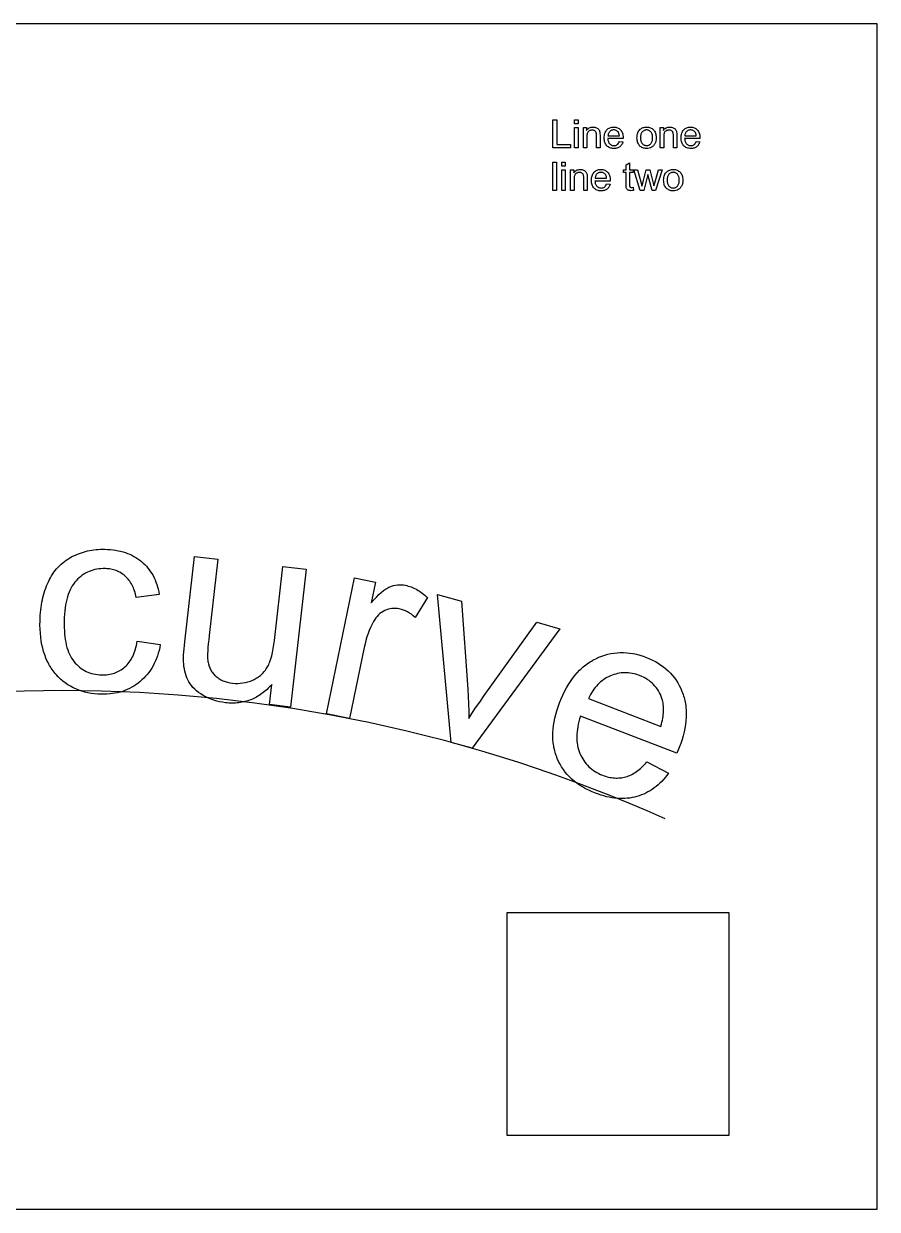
# Model space of a CAD drawing. Extents: x -5.5 to 5.5, y -4 to 4.
# Drawn here: x -0.26 to 5.5, y -4 to 4 of the extents above; entities that cross this region are included whole.
import ezdxf

# ---------------------------------------------------------------- set-up
doc = ezdxf.new("R2010")
doc.units = 0
for name, color, linetype in [('FRAME', 7, 'CONTINUOUS'), ('SHAPES', 7, 'CONTINUOUS'), ('TEXT_CURVE', 7, 'CONTINUOUS')]:
    doc.layers.add(name, color=color, linetype=linetype)

msp = doc.modelspace()

# ---------------------------------------------------------------- linework, layer by layer
at = {"layer": 'FRAME'}
for points in [[(-5.5, -4), (5.5, -4), (5.5, 4), (-5.5, 4)], [(3.3104, 3.1614), (3.3104, 3.3521), (3.3357, 3.3521), (3.3357, 3.1839), (3.4296, 3.1839), (3.4296, 3.1614)], [(3.4568, 3.3252), (3.4568, 3.3521), (3.4802, 3.3521), (3.4802, 3.3252)], [(3.4568, 3.1614), (3.4568, 3.2995), (3.4802, 3.2995), (3.4802, 3.1614)], [(3.5159, 3.1614), (3.5159, 3.2995), (3.537, 3.2995), (3.537, 3.2799), (3.541, 3.2852), (3.5454, 3.2899), (3.5503, 3.2938), (3.5556, 3.297), (3.5613, 3.2995), (3.5674, 3.3012), (3.574, 3.3023), (3.5809, 3.3027), (3.5871, 3.3024), (3.5929, 3.3015), (3.5985, 3.3001), (3.6039, 3.2982), (3.6088, 3.2958), (3.6131, 3.293), (3.6167, 3.2899), (3.6196, 3.2864), (3.622, 3.2826), (3.624, 3.2784), (3.6256, 3.2739), (3.6269, 3.2691), (3.6278, 3.2602), (3.6282, 3.2463), (3.6282, 3.1614), (3.6048, 3.1614), (3.6048, 3.2454), (3.6046, 3.2521), (3.6041, 3.2579), (3.6032, 3.2628), (3.602, 3.2668), (3.6004, 3.2702), (3.5982, 3.2732), (3.5955, 3.2758), (3.5923, 3.2781), (3.5887, 3.28), (3.5848, 3.2813), (3.5805, 3.2821), (3.576, 3.2824), (3.5723, 3.2822), (3.5688, 3.2818), (3.5654, 3.281), (3.5621, 3.28), (3.5589, 3.2787), (3.5559, 3.277), (3.5529, 3.2751), (3.5502, 3.2729), (3.5476, 3.2702), (3.5454, 3.2671), (3.5435, 3.2634), (3.542, 3.2591), (3.5408, 3.2543), (3.54, 3.249), (3.5395, 3.2432), (3.5393, 3.2368), (3.5393, 3.1614)], [(3.7587, 3.2059), (3.7829, 3.2029), (3.7813, 3.1977), (3.7794, 3.1929), (3.7772, 3.1883), (3.7747, 3.184), (3.7719, 3.1801), (3.7688, 3.1764), (3.7654, 3.173), (3.7617, 3.1699), (3.7577, 3.1672), (3.7534, 3.1648), (3.7489, 3.1628), (3.744, 3.1612), (3.739, 3.1599), (3.7336, 3.159), (3.728, 3.1584), (3.7221, 3.1582), (3.7147, 3.1585), (3.7077, 3.1594), (3.7011, 3.1609), (3.6949, 3.1629), (3.6891, 3.1655), (3.6837, 3.1687), (3.6787, 3.1725), (3.674, 3.1769), (3.6699, 3.1818), (3.6663, 3.1872), (3.6632, 3.193), (3.6607, 3.1993), (3.6588, 3.2061), (3.6574, 3.2134), (3.6566, 3.2211), (3.6563, 3.2293), (3.6566, 3.2378), (3.6574, 3.2457), (3.6588, 3.2532), (3.6608, 3.2603), (3.6633, 3.2668), (3.6664, 3.2728), (3.67, 3.2784), (3.6742, 3.2834), (3.6789, 3.2879), (3.6839, 3.2918), (3.6892, 3.2951), (3.6949, 3.2979), (3.7008, 3.3), (3.7072, 3.3015), (3.7138, 3.3024), (3.7208, 3.3027), (3.7276, 3.3024), (3.734, 3.3015), (3.7402, 3.3), (3.746, 3.298), (3.7515, 3.2953), (3.7567, 3.2921), (3.7615, 3.2882), (3.7661, 3.2838), (3.7702, 3.2788), (3.7738, 3.2734), (3.7768, 3.2675), (3.7793, 3.2611), (3.7812, 3.2542), (3.7826, 3.2469), (3.7834, 3.239), (3.7837, 3.2307), (3.7835, 3.2245), (3.6805, 3.2245), (3.681, 3.2189), (3.6818, 3.2138), (3.6829, 3.2089), (3.6844, 3.2044), (3.6861, 3.2002), (3.6882, 3.1963), (3.6906, 3.1928), (3.6934, 3.1896), (3.6963, 3.1868), (3.6995, 3.1843), (3.7029, 3.1822), (3.7064, 3.1805), (3.7101, 3.1792), (3.714, 3.1783), (3.718, 3.1777), (3.7222, 3.1775), (3.7285, 3.1779), (3.7342, 3.1792), (3.7394, 3.1813), (3.7442, 3.1843), (3.7486, 3.1881), (3.7524, 3.193), (3.7558, 3.1989)], [(3.6818, 3.2437), (3.7589, 3.2437), (3.7578, 3.2519), (3.7559, 3.259), (3.7534, 3.265), (3.7518, 3.2676), (3.7501, 3.2699), (3.7472, 3.2731), (3.7441, 3.2758), (3.7408, 3.2781), (3.7372, 3.28), (3.7335, 3.2815), (3.7296, 3.2826), (3.7254, 3.2832), (3.7211, 3.2834), (3.7171, 3.2832), (3.7133, 3.2827), (3.7097, 3.2819), (3.7062, 3.2807), (3.7029, 3.2792), (3.6998, 3.2773), (3.6968, 3.2751), (3.6939, 3.2726), (3.6914, 3.2698), (3.6891, 3.2668), (3.6871, 3.2635), (3.6854, 3.26), (3.684, 3.2563), (3.683, 3.2523), (3.6822, 3.2481)], [(3.8776, 3.2305), (3.8779, 3.2397), (3.8789, 3.2484), (3.8806, 3.2564), (3.8829, 3.2639), (3.8859, 3.2707), (3.8896, 3.2768), (3.8939, 3.2824), (3.8989, 3.2873), (3.9035, 3.2909), (3.9083, 3.294), (3.9134, 3.2967), (3.9187, 3.2988), (3.9243, 3.3005), (3.9301, 3.3017), (3.9361, 3.3024), (3.9424, 3.3027), (3.9494, 3.3024), (3.956, 3.3015), (3.9623, 3.3), (3.9683, 3.298), (3.974, 3.2954), (3.9793, 3.2922), (3.9843, 3.2884), (3.989, 3.284), (3.9932, 3.2791), (3.9969, 3.2738), (4, 3.268), (4.0026, 3.2618), (4.0045, 3.2551), (4.0059, 3.248), (4.0068, 3.2404), (4.0071, 3.2324), (4.0066, 3.2198), (4.0051, 3.2086), (4.0039, 3.2035), (4.0026, 3.1988), (4.0009, 3.1944), (3.9991, 3.1904), (3.997, 3.1867), (3.9946, 3.1832), (3.992, 3.1799), (3.9892, 3.1769), (3.9862, 3.174), (3.983, 3.1714), (3.9795, 3.1689), (3.9758, 3.1667), (3.968, 3.163), (3.9598, 3.1604), (3.9513, 3.1588), (3.9424, 3.1582), (3.9353, 3.1585), (3.9286, 3.1594), (3.9222, 3.1609), (3.9162, 3.1629), (3.9105, 3.1655), (3.9051, 3.1687), (3.9001, 3.1725), (3.8955, 3.1768), (3.8913, 3.1818), (3.8877, 3.1872), (3.8846, 3.1931), (3.8821, 3.1996), (3.8801, 3.2065), (3.8787, 3.214), (3.8779, 3.222)], [(3.9017, 3.2305), (3.9019, 3.224), (3.9024, 3.218), (3.9033, 3.2124), (3.9046, 3.2072), (3.9062, 3.2025), (3.9082, 3.1981), (3.9105, 3.1942), (3.9133, 3.1907), (3.9162, 3.1876), (3.9194, 3.1849), (3.9228, 3.1827), (3.9263, 3.1808), (3.9301, 3.1794), (3.934, 3.1783), (3.9381, 3.1777), (3.9424, 3.1775), (3.9467, 3.1777), (3.9508, 3.1783), (3.9547, 3.1794), (3.9584, 3.1808), (3.9619, 3.1827), (3.9653, 3.185), (3.9684, 3.1877), (3.9714, 3.1908), (3.9741, 3.1943), (3.9765, 3.1983), (3.9785, 3.2027), (3.9801, 3.2075), (3.9814, 3.2128), (3.9823, 3.2185), (3.9828, 3.2247), (3.983, 3.2312), (3.9828, 3.2374), (3.9823, 3.2433), (3.9814, 3.2487), (3.9801, 3.2538), (3.9785, 3.2584), (3.9765, 3.2627), (3.9741, 3.2666), (3.9714, 3.2701), (3.9684, 3.2732), (3.9652, 3.2759), (3.9618, 3.2781), (3.9583, 3.28), (3.9546, 3.2814), (3.9507, 3.2825), (3.9466, 3.2831), (3.9424, 3.2833), (3.9381, 3.2831), (3.934, 3.2825), (3.9301, 3.2814), (3.9263, 3.28), (3.9228, 3.2781), (3.9194, 3.2759), (3.9162, 3.2732), (3.9133, 3.2701), (3.9105, 3.2666), (3.9082, 3.2627), (3.9062, 3.2584), (3.9046, 3.2536), (3.9033, 3.2485), (3.9024, 3.2429), (3.9019, 3.2369)], [(4.0345, 3.1614), (4.0345, 3.2995), (4.0556, 3.2995), (4.0556, 3.2799), (4.0596, 3.2852), (4.0641, 3.2899), (4.0689, 3.2938), (4.0742, 3.297), (4.0799, 3.2995), (4.0861, 3.3012), (4.0926, 3.3023), (4.0996, 3.3027), (4.1057, 3.3024), (4.1116, 3.3015), (4.1172, 3.3001), (4.1226, 3.2982), (4.1275, 3.2958), (4.1317, 3.293), (4.1353, 3.2899), (4.1382, 3.2864), (4.1406, 3.2826), (4.1427, 3.2784), (4.1443, 3.2739), (4.1455, 3.2691), (4.1465, 3.2602), (4.1468, 3.2463), (4.1468, 3.1614), (4.1234, 3.1614), (4.1234, 3.2454), (4.1232, 3.2521), (4.1227, 3.2579), (4.1219, 3.2628), (4.1207, 3.2668), (4.119, 3.2702), (4.1169, 3.2732), (4.1142, 3.2758), (4.111, 3.2781), (4.1073, 3.28), (4.1034, 3.2813), (4.0992, 3.2821), (4.0946, 3.2824), (4.091, 3.2822), (4.0874, 3.2818), (4.084, 3.281), (4.0807, 3.28), (4.0775, 3.2787), (4.0745, 3.277), (4.0716, 3.2751), (4.0688, 3.2729), (4.0663, 3.2702), (4.0641, 3.2671), (4.0622, 3.2634), (4.0607, 3.2591), (4.0595, 3.2543), (4.0586, 3.249), (4.0581, 3.2432), (4.0579, 3.2368), (4.0579, 3.1614)], [(4.2773, 3.2059), (4.3015, 3.2029), (4.2999, 3.1977), (4.2981, 3.1929), (4.2959, 3.1883), (4.2934, 3.184), (4.2906, 3.1801), (4.2874, 3.1764), (4.284, 3.173), (4.2803, 3.1699), (4.2763, 3.1672), (4.272, 3.1648), (4.2675, 3.1628), (4.2627, 3.1612), (4.2576, 3.1599), (4.2523, 3.159), (4.2466, 3.1584), (4.2408, 3.1582), (4.2334, 3.1585), (4.2264, 3.1594), (4.2198, 3.1609), (4.2136, 3.1629), (4.2078, 3.1655), (4.2023, 3.1687), (4.1973, 3.1725), (4.1927, 3.1769), (4.1885, 3.1818), (4.1849, 3.1872), (4.1819, 3.193), (4.1794, 3.1993), (4.1774, 3.2061), (4.176, 3.2134), (4.1752, 3.2211), (4.1749, 3.2293), (4.1752, 3.2378), (4.176, 3.2457), (4.1774, 3.2532), (4.1794, 3.2603), (4.1819, 3.2668), (4.185, 3.2728), (4.1887, 3.2784), (4.1929, 3.2834), (4.1975, 3.2879), (4.2025, 3.2918), (4.2078, 3.2951), (4.2135, 3.2979), (4.2195, 3.3), (4.2258, 3.3015), (4.2325, 3.3024), (4.2395, 3.3027), (4.2462, 3.3024), (4.2527, 3.3015), (4.2588, 3.3), (4.2646, 3.298), (4.2701, 3.2953), (4.2753, 3.2921), (4.2802, 3.2882), (4.2847, 3.2838), (4.2889, 3.2788), (4.2924, 3.2734), (4.2954, 3.2675), (4.2979, 3.2611), (4.2998, 3.2542), (4.3012, 3.2469), (4.302, 3.239), (4.3023, 3.2307), (4.3022, 3.2245), (4.1991, 3.2245), (4.1996, 3.2189), (4.2004, 3.2138), (4.2015, 3.2089), (4.203, 3.2044), (4.2048, 3.2002), (4.2069, 3.1963), (4.2093, 3.1928), (4.212, 3.1896), (4.215, 3.1868), (4.2182, 3.1843), (4.2215, 3.1822), (4.225, 3.1805), (4.2287, 3.1792), (4.2326, 3.1783), (4.2367, 3.1777), (4.2409, 3.1775), (4.2471, 3.1779), (4.2528, 3.1792), (4.2581, 3.1813), (4.2629, 3.1843), (4.2672, 3.1881), (4.271, 3.193), (4.2744, 3.1989)], [(4.2004, 3.2437), (4.2776, 3.2437), (4.2764, 3.2519), (4.2746, 3.259), (4.272, 3.265), (4.2705, 3.2676), (4.2687, 3.2699), (4.2658, 3.2731), (4.2627, 3.2758), (4.2594, 3.2781), (4.2559, 3.28), (4.2522, 3.2815), (4.2482, 3.2826), (4.2441, 3.2832), (4.2397, 3.2834), (4.2358, 3.2832), (4.232, 3.2827), (4.2283, 3.2819), (4.2249, 3.2807), (4.2216, 3.2792), (4.2184, 3.2773), (4.2154, 3.2751), (4.2126, 3.2726), (4.21, 3.2698), (4.2077, 3.2668), (4.2057, 3.2635), (4.2041, 3.26), (4.2027, 3.2563), (4.2016, 3.2523), (4.2009, 3.2481)], [(3.3104, 2.8752), (3.3104, 3.066), (3.3338, 3.066), (3.3338, 2.8752)], [(3.3703, 3.0391), (3.3703, 3.066), (3.3937, 3.066), (3.3937, 3.0391)], [(3.8509, 2.8962), (3.8543, 2.8755), (3.8449, 2.8739), (3.8366, 2.8734), (3.8306, 2.8737), (3.8253, 2.8744), (3.8207, 2.8757), (3.8168, 2.8774), (3.8136, 2.8796), (3.8109, 2.8821), (3.8086, 2.8849), (3.807, 2.8881), (3.8057, 2.8922), (3.8048, 2.8983), (3.8043, 2.9061), (3.8041, 2.9157), (3.8041, 2.9952), (3.7869, 2.9952), (3.7869, 3.0134), (3.8041, 3.0134), (3.8041, 3.0476), (3.8274, 3.0617), (3.8274, 3.0134), (3.8509, 3.0134), (3.8509, 2.9952), (3.8274, 2.9952), (3.8274, 2.9144), (3.8277, 2.9062), (3.8281, 2.9034), (3.8286, 2.9015), (3.8302, 2.8989), (3.8327, 2.897), (3.8342, 2.8962), (3.8361, 2.8957), (3.8407, 2.8953), (3.8452, 2.8955)], [(3.3703, 2.8752), (3.3703, 3.0134), (3.3937, 3.0134), (3.3937, 2.8752)], [(3.4294, 2.8752), (3.4294, 3.0134), (3.4504, 3.0134), (3.4504, 2.9938), (3.4545, 2.9991), (3.4589, 3.0037), (3.4638, 3.0076), (3.469, 3.0108), (3.4747, 3.0133), (3.4809, 3.0151), (3.4874, 3.0162), (3.4944, 3.0165), (3.5005, 3.0163), (3.5064, 3.0154), (3.512, 3.014), (3.5174, 3.0121), (3.5223, 3.0096), (3.5265, 3.0069), (3.5301, 3.0037), (3.5331, 3.0003), (3.5355, 2.9965), (3.5375, 2.9923), (3.5391, 2.9878), (3.5403, 2.983), (3.5413, 2.974), (3.5416, 2.9602), (3.5416, 2.8752), (3.5182, 2.8752), (3.5182, 2.9593), (3.5181, 2.966), (3.5175, 2.9718), (3.5167, 2.9767), (3.5155, 2.9807), (3.5139, 2.9841), (3.5117, 2.9871), (3.509, 2.9897), (3.5058, 2.992), (3.5022, 2.9939), (3.4982, 2.9952), (3.494, 2.996), (3.4895, 2.9962), (3.4858, 2.9961), (3.4822, 2.9957), (3.4788, 2.9949), (3.4755, 2.9939), (3.4724, 2.9925), (3.4693, 2.9909), (3.4664, 2.989), (3.4636, 2.9867), (3.4611, 2.9841), (3.4589, 2.9809), (3.457, 2.9772), (3.4555, 2.973), (3.4543, 2.9682), (3.4535, 2.9629), (3.4529, 2.9571), (3.4528, 2.9507), (3.4528, 2.8752)], [(3.6722, 2.9197), (3.6964, 2.9167), (3.6948, 2.9116), (3.6929, 2.9067), (3.6907, 2.9022), (3.6882, 2.8979), (3.6854, 2.8939), (3.6823, 2.8903), (3.6789, 2.8869), (3.6751, 2.8838), (3.6711, 2.8811), (3.6669, 2.8787), (3.6623, 2.8767), (3.6575, 2.875), (3.6524, 2.8738), (3.6471, 2.8728), (3.6415, 2.8723), (3.6356, 2.8721), (3.6282, 2.8724), (3.6212, 2.8733), (3.6146, 2.8747), (3.6084, 2.8768), (3.6026, 2.8794), (3.5972, 2.8826), (3.5921, 2.8864), (3.5875, 2.8908), (3.5833, 2.8957), (3.5797, 2.9011), (3.5767, 2.9069), (3.5742, 2.9132), (3.5722, 2.92), (3.5709, 2.9272), (3.57, 2.935), (3.5698, 2.9432), (3.57, 2.9516), (3.5709, 2.9596), (3.5723, 2.9671), (3.5742, 2.9741), (3.5768, 2.9806), (3.5799, 2.9867), (3.5835, 2.9922), (3.5877, 2.9973), (3.5924, 3.0018), (3.5974, 3.0057), (3.6027, 3.009), (3.6083, 3.0117), (3.6143, 3.0138), (3.6206, 3.0153), (3.6273, 3.0162), (3.6343, 3.0165), (3.6411, 3.0162), (3.6475, 3.0154), (3.6536, 3.0139), (3.6595, 3.0118), (3.665, 3.0092), (3.6702, 3.0059), (3.675, 3.0021), (3.6796, 2.9977), (3.6837, 2.9927), (3.6873, 2.9873), (3.6903, 2.9814), (3.6927, 2.975), (3.6947, 2.9681), (3.696, 2.9607), (3.6969, 2.9529), (3.6971, 2.9446), (3.697, 2.9383), (3.594, 2.9383), (3.5944, 2.9328), (3.5952, 2.9276), (3.5964, 2.9228), (3.5978, 2.9182), (3.5996, 2.914), (3.6017, 2.9102), (3.6041, 2.9067), (3.6068, 2.9035), (3.6098, 2.9006), (3.613, 2.8982), (3.6163, 2.8961), (3.6198, 2.8944), (3.6235, 2.8931), (3.6274, 2.8921), (3.6315, 2.8916), (3.6357, 2.8914), (3.6419, 2.8918), (3.6477, 2.8931), (3.6529, 2.8952), (3.6577, 2.8981), (3.662, 2.902), (3.6659, 2.9069), (3.6692, 2.9128)], [(3.5953, 2.9576), (3.6724, 2.9576), (3.6713, 2.9658), (3.6694, 2.9729), (3.6669, 2.9788), (3.6653, 2.9814), (3.6636, 2.9838), (3.6607, 2.9869), (3.6576, 2.9897), (3.6542, 2.992), (3.6507, 2.9939), (3.647, 2.9954), (3.643, 2.9964), (3.6389, 2.9971), (3.6345, 2.9973), (3.6306, 2.9971), (3.6268, 2.9966), (3.6232, 2.9958), (3.6197, 2.9946), (3.6164, 2.9931), (3.6132, 2.9912), (3.6102, 2.989), (3.6074, 2.9865), (3.6048, 2.9837), (3.6025, 2.9806), (3.6006, 2.9774), (3.5989, 2.9739), (3.5975, 2.9701), (3.5965, 2.9662), (3.5957, 2.962)], [(3.8993, 2.8752), (3.857, 3.0134), (3.8812, 3.0134), (3.9032, 2.9337), (3.9114, 2.904), (3.9186, 2.9325), (3.9406, 3.0134), (3.9647, 3.0134), (3.9853, 2.9333), (3.9922, 2.9069), (4.0002, 2.9335), (4.0239, 3.0134), (4.0466, 3.0134), (4.0034, 2.8752), (3.9791, 2.8752), (3.9571, 2.958), (3.9518, 2.9815), (3.9238, 2.8752)], [(4.0576, 2.9443), (4.0579, 2.9536), (4.0589, 2.9623), (4.0606, 2.9703), (4.0629, 2.9777), (4.0659, 2.9845), (4.0696, 2.9907), (4.0739, 2.9963), (4.0789, 3.0012), (4.0835, 3.0048), (4.0883, 3.0079), (4.0934, 3.0105), (4.0987, 3.0127), (4.1042, 3.0144), (4.11, 3.0156), (4.1161, 3.0163), (4.1224, 3.0165), (4.1293, 3.0163), (4.136, 3.0154), (4.1423, 3.0139), (4.1482, 3.0119), (4.1539, 3.0092), (4.1592, 3.006), (4.1643, 3.0022), (4.1689, 2.9979), (4.1732, 2.993), (4.1769, 2.9876), (4.18, 2.9819), (4.1825, 2.9756), (4.1845, 2.969), (4.1859, 2.9618), (4.1867, 2.9543), (4.187, 2.9463), (4.1865, 2.9337), (4.185, 2.9225), (4.1839, 2.9174), (4.1825, 2.9127), (4.1809, 2.9083), (4.179, 2.9043), (4.1769, 2.9006), (4.1746, 2.8971), (4.172, 2.8938), (4.1692, 2.8907), (4.1662, 2.8879), (4.1629, 2.8852), (4.1594, 2.8828), (4.1557, 2.8806), (4.1479, 2.8769), (4.1397, 2.8742), (4.1312, 2.8726), (4.1224, 2.8721), (4.1153, 2.8724), (4.1085, 2.8733), (4.1022, 2.8747), (4.0961, 2.8768), (4.0904, 2.8794), (4.0851, 2.8826), (4.0801, 2.8864), (4.0754, 2.8907), (4.0713, 2.8956), (4.0676, 2.901), (4.0645, 2.907), (4.062, 2.9134), (4.0601, 2.9204), (4.0587, 2.9279), (4.0578, 2.9358)], [(4.0816, 2.9443), (4.0818, 2.9379), (4.0824, 2.9319), (4.0833, 2.9263), (4.0845, 2.9211), (4.0862, 2.9164), (4.0881, 2.912), (4.0905, 2.9081), (4.0932, 2.9046), (4.0962, 2.9015), (4.0994, 2.8988), (4.1027, 2.8965), (4.1063, 2.8947), (4.11, 2.8932), (4.1139, 2.8922), (4.1181, 2.8916), (4.1224, 2.8914), (4.1266, 2.8916), (4.1307, 2.8922), (4.1346, 2.8932), (4.1383, 2.8947), (4.1419, 2.8966), (4.1452, 2.8988), (4.1484, 2.9015), (4.1514, 2.9046), (4.1541, 2.9082), (4.1564, 2.9121), (4.1584, 2.9166), (4.1601, 2.9214), (4.1613, 2.9267), (4.1622, 2.9324), (4.1628, 2.9385), (4.163, 2.9451), (4.1628, 2.9513), (4.1622, 2.9571), (4.1613, 2.9626), (4.16, 2.9676), (4.1584, 2.9723), (4.1564, 2.9766), (4.154, 2.9805), (4.1513, 2.9839), (4.1483, 2.987), (4.1451, 2.9897), (4.1418, 2.992), (4.1382, 2.9939), (4.1345, 2.9953), (4.1307, 2.9963), (4.1266, 2.9969), (4.1224, 2.9972), (4.1181, 2.9969), (4.1139, 2.9963), (4.11, 2.9953), (4.1063, 2.9939), (4.1027, 2.992), (4.0994, 2.9898), (4.0962, 2.9871), (4.0932, 2.984), (4.0905, 2.9805), (4.0881, 2.9766), (4.0862, 2.9723), (4.0845, 2.9675), (4.0833, 2.9624), (4.0824, 2.9568), (4.0818, 2.9508)], [(0.504, -0.166), (0.6595, -0.1898), (0.6555, -0.2096), (0.6509, -0.2288), (0.6458, -0.2475), (0.64, -0.2656), (0.6336, -0.2832), (0.6266, -0.3002), (0.6189, -0.3166), (0.6107, -0.3325), (0.6019, -0.3478), (0.5924, -0.3626), (0.5823, -0.3768), (0.5717, -0.3904), (0.5604, -0.4034), (0.5485, -0.416), (0.536, -0.4279), (0.5228, -0.4393), (0.5092, -0.45), (0.4953, -0.46), (0.481, -0.4693), (0.4663, -0.4779), (0.4512, -0.4858), (0.4358, -0.4929), (0.4201, -0.4993), (0.404, -0.505), (0.3875, -0.51), (0.3707, -0.5142), (0.3535, -0.5178), (0.3359, -0.5206), (0.318, -0.5226), (0.2997, -0.524), (0.2811, -0.5247), (0.2621, -0.5246), (0.2384, -0.5235), (0.2153, -0.5215), (0.1928, -0.5186), (0.171, -0.5146), (0.1497, -0.5097), (0.129, -0.5039), (0.109, -0.497), (0.0896, -0.4892), (0.0707, -0.4805), (0.0525, -0.4707), (0.0349, -0.46), (0.018, -0.4483), (0.0016, -0.4357), (-0.0142, -0.4221), (-0.0293, -0.4075), (-0.0439, -0.392), (-0.0509, -0.3838), (-0.0577, -0.3755), (-0.0642, -0.367), (-0.0705, -0.3582), (-0.0766, -0.3493), (-0.0824, -0.3401), (-0.088, -0.3308), (-0.0934, -0.3212), (-0.0985, -0.3114), (-0.1034, -0.3014), (-0.1125, -0.2808), (-0.1207, -0.2594), (-0.128, -0.2372), (-0.1343, -0.2141), (-0.1397, -0.1902), (-0.1441, -0.1654), (-0.1477, -0.1399), (-0.1502, -0.1135), (-0.1519, -0.0862), (-0.1526, -0.0582), (-0.1524, -0.0293), (-0.1518, -0.0105), (-0.1508, 0.008), (-0.1494, 0.0262), (-0.1476, 0.044), (-0.1454, 0.0616), (-0.1429, 0.0789), (-0.14, 0.0959), (-0.1366, 0.1125), (-0.1329, 0.1289), (-0.1288, 0.1449), (-0.1243, 0.1607), (-0.1195, 0.1761), (-0.1142, 0.1912), (-0.1086, 0.2061), (-0.1026, 0.2206), (-0.0961, 0.2348), (-0.0893, 0.2486), (-0.0821, 0.262), (-0.0745, 0.275), (-0.0665, 0.2874), (-0.0581, 0.2995), (-0.0493, 0.311), (-0.0401, 0.3222), (-0.0305, 0.3328), (-0.0205, 0.343), (-0.0101, 0.3528), (0.0007, 0.3621), (0.0119, 0.371), (0.0235, 0.3794), (0.0354, 0.3873), (0.0478, 0.3948), (0.0606, 0.4018), (0.0737, 0.4084), (0.0869, 0.4146), (0.1002, 0.4203), (0.1137, 0.4255), (0.1273, 0.4303), (0.141, 0.4347), (0.1548, 0.4386), (0.1688, 0.442), (0.1829, 0.445), (0.1971, 0.4476), (0.2115, 0.4497), (0.226, 0.4514), (0.2406, 0.4526), (0.2554, 0.4534), (0.2703, 0.4537), (0.2853, 0.4536), (0.3042, 0.4528), (0.3226, 0.4515), (0.3405, 0.4496), (0.358, 0.4471), (0.375, 0.444), (0.3916, 0.4403), (0.4078, 0.436), (0.4235, 0.4311), (0.4387, 0.4257), (0.4535, 0.4196), (0.4679, 0.4129), (0.4818, 0.4057), (0.4953, 0.3979), (0.5083, 0.3894), (0.5208, 0.3804), (0.533, 0.3708), (0.5446, 0.3606), (0.5556, 0.35), (0.5662, 0.3388), (0.5761, 0.3272), (0.5855, 0.315), (0.5943, 0.3024), (0.6026, 0.2893), (0.6104, 0.2757), (0.6175, 0.2615), (0.6242, 0.2469), (0.6302, 0.2318), (0.6357, 0.2163), (0.6407, 0.2002), (0.6451, 0.1836), (0.6489, 0.1665), (0.6522, 0.1489), (0.4975, 0.1287), (0.4948, 0.1403), (0.4919, 0.1517), (0.4888, 0.1626), (0.4853, 0.1732), (0.4816, 0.1834), (0.4776, 0.1933), (0.4734, 0.2028), (0.4688, 0.212), (0.464, 0.2208), (0.4589, 0.2292), (0.4536, 0.2373), (0.448, 0.245), (0.4421, 0.2524), (0.4359, 0.2594), (0.4294, 0.266), (0.4227, 0.2723), (0.4158, 0.2783), (0.4086, 0.2838), (0.4013, 0.289), (0.3937, 0.2938), (0.386, 0.2983), (0.3781, 0.3024), (0.37, 0.3061), (0.3617, 0.3094), (0.3532, 0.3124), (0.3446, 0.315), (0.3357, 0.3173), (0.3267, 0.3192), (0.3174, 0.3207), (0.308, 0.3218), (0.2983, 0.3226), (0.2885, 0.323), (0.2737, 0.323), (0.2592, 0.3223), (0.2451, 0.321), (0.2313, 0.3189), (0.2178, 0.3162), (0.2047, 0.3128), (0.1919, 0.3088), (0.1794, 0.304), (0.1673, 0.2986), (0.1555, 0.2925), (0.144, 0.2857), (0.1329, 0.2782), (0.1221, 0.2701), (0.1117, 0.2612), (0.1016, 0.2517), (0.0918, 0.2415), (0.0825, 0.2306), (0.0737, 0.2189), (0.0655, 0.2064), (0.0579, 0.1931), (0.0509, 0.179), (0.0444, 0.1641), (0.0385, 0.1484), (0.0331, 0.1319), (0.0283, 0.1146), (0.0241, 0.0965), (0.0204, 0.0777), (0.0174, 0.058), (0.0148, 0.0375), (0.0129, 0.0163), (0.0115, -0.0058), (0.0107, -0.0286), (0.0105, -0.0518), (0.0108, -0.0742), (0.0117, -0.0958), (0.0132, -0.1166), (0.0153, -0.1366), (0.018, -0.1558), (0.0212, -0.1742), (0.025, -0.1918), (0.0295, -0.2087), (0.0345, -0.2247), (0.04, -0.24), (0.0462, -0.2544), (0.053, -0.2681), (0.0603, -0.281), (0.0682, -0.293), (0.0767, -0.3043), (0.0857, -0.3149), (0.095, -0.3248), (0.1047, -0.334), (0.1147, -0.3426), (0.1251, -0.3505), (0.1359, -0.3578), (0.147, -0.3644), (0.1585, -0.3703), (0.1704, -0.3756), (0.1826, -0.3802), (0.1951, -0.3842), (0.2081, -0.3875), (0.2213, -0.3902), (0.235, -0.3921), (0.249, -0.3935), (0.2633, -0.3941), (0.2749, -0.3942), (0.2862, -0.3937), (0.2973, -0.3929), (0.3082, -0.3916), (0.3188, -0.3898), (0.3292, -0.3876), (0.3394, -0.3849), (0.3494, -0.3818), (0.3591, -0.3782), (0.3686, -0.3741), (0.3778, -0.3696), (0.3868, -0.3647), (0.3956, -0.3593), (0.4042, -0.3535), (0.4125, -0.3472), (0.4206, -0.3404), (0.4284, -0.3332), (0.4359, -0.3255), (0.443, -0.3172), (0.4498, -0.3085), (0.4562, -0.2994), (0.4623, -0.2897), (0.468, -0.2795), (0.4734, -0.2689), (0.4784, -0.2577), (0.4831, -0.2461), (0.4875, -0.2339), (0.4915, -0.2213), (0.4951, -0.2082), (0.4984, -0.1946), (0.5014, -0.1805)], [(1.3973, -0.5947), (1.413, -0.4581), (1.405, -0.467), (1.3969, -0.4756), (1.3887, -0.4838), (1.3804, -0.4918), (1.3719, -0.4994), (1.3634, -0.5067), (1.3547, -0.5136), (1.3459, -0.5203), (1.337, -0.5266), (1.328, -0.5326), (1.3188, -0.5382), (1.3096, -0.5436), (1.3002, -0.5486), (1.2907, -0.5532), (1.2811, -0.5576), (1.2714, -0.5616), (1.2615, -0.5653), (1.2515, -0.5687), (1.2415, -0.5718), (1.2313, -0.5745), (1.221, -0.5769), (1.2105, -0.579), (1.2, -0.5808), (1.1893, -0.5822), (1.1785, -0.5833), (1.1676, -0.5841), (1.1566, -0.5845), (1.1455, -0.5847), (1.1342, -0.5845), (1.1229, -0.5839), (1.1114, -0.5831), (1.0998, -0.5819), (1.0794, -0.5791), (1.0595, -0.5753), (1.0401, -0.5706), (1.0211, -0.5649), (1.0026, -0.5583), (0.9845, -0.5508), (0.9669, -0.5422), (0.9497, -0.5328), (0.9334, -0.5227), (0.9182, -0.5122), (0.9043, -0.5013), (0.8916, -0.4901), (0.8801, -0.4785), (0.8698, -0.4665), (0.8607, -0.4541), (0.8566, -0.4478), (0.8528, -0.4414), (0.8459, -0.4282), (0.8397, -0.4144), (0.8342, -0.4), (0.8294, -0.3849), (0.8254, -0.3693), (0.8221, -0.3531), (0.8195, -0.3363), (0.8176, -0.3189), (0.8168, -0.3062), (0.8164, -0.2918), (0.8166, -0.2758), (0.8172, -0.2581), (0.8184, -0.2388), (0.82, -0.2177), (0.8222, -0.1951), (0.8248, -0.1707), (0.8908, 0.4055), (1.0484, 0.3875), (0.9894, -0.1283), (0.9861, -0.158), (0.9835, -0.1851), (0.9814, -0.2098), (0.9799, -0.2319), (0.9791, -0.2516), (0.9788, -0.2688), (0.9791, -0.2836), (0.9799, -0.2958), (0.9811, -0.3037), (0.9825, -0.3114), (0.9841, -0.319), (0.9861, -0.3263), (0.9883, -0.3335), (0.9909, -0.3405), (0.9937, -0.3473), (0.9968, -0.354), (1.0002, -0.3604), (1.0038, -0.3667), (1.0078, -0.3728), (1.012, -0.3788), (1.0166, -0.3845), (1.0214, -0.3901), (1.0264, -0.3955), (1.0318, -0.4007), (1.0374, -0.4057), (1.0433, -0.4104), (1.0493, -0.4149), (1.0555, -0.4191), (1.062, -0.4231), (1.0687, -0.4268), (1.0755, -0.4303), (1.0826, -0.4335), (1.0899, -0.4364), (1.0974, -0.4391), (1.1051, -0.4415), (1.1131, -0.4437), (1.1295, -0.4472), (1.1469, -0.4498), (1.1645, -0.4512), (1.182, -0.4515), (1.1994, -0.4506), (1.2166, -0.4486), (1.2337, -0.4454), (1.2507, -0.441), (1.2675, -0.4354), (1.2841, -0.4287), (1.2923, -0.4249), (1.3002, -0.4209), (1.3078, -0.4167), (1.3152, -0.4122), (1.3223, -0.4075), (1.3292, -0.4025), (1.3358, -0.3973), (1.3421, -0.3919), (1.3482, -0.3862), (1.354, -0.3803), (1.3596, -0.3741), (1.3649, -0.3677), (1.3699, -0.3611), (1.3747, -0.3542), (1.3792, -0.3471), (1.3835, -0.3398), (1.3875, -0.3321), (1.3914, -0.324), (1.3952, -0.3153), (1.3988, -0.3063), (1.4055, -0.2867), (1.4116, -0.2653), (1.4172, -0.242), (1.4221, -0.2169), (1.4264, -0.1899), (1.4301, -0.161), (1.4872, 0.3373), (1.6448, 0.3192), (1.5383, -0.6108)], [(1.7813, -0.6566), (1.9716, 0.26), (2.1114, 0.2309), (2.0826, 0.092), (2.1007, 0.1126), (2.1181, 0.1311), (2.1348, 0.1477), (2.1508, 0.1622), (2.1662, 0.1747), (2.1736, 0.1802), (2.1808, 0.1852), (2.1879, 0.1897), (2.1948, 0.1936), (2.2015, 0.1971), (2.2081, 0.2001), (2.2211, 0.205), (2.2341, 0.2088), (2.2473, 0.2117), (2.2605, 0.2135), (2.2738, 0.2143), (2.2872, 0.214), (2.3007, 0.2127), (2.3142, 0.2104), (2.324, 0.2082), (2.3337, 0.2056), (2.3434, 0.2025), (2.353, 0.1991), (2.3625, 0.1953), (2.372, 0.1911), (2.3815, 0.1865), (2.3908, 0.1815), (2.4001, 0.1761), (2.4094, 0.1703), (2.4185, 0.1641), (2.4276, 0.1575), (2.4367, 0.1505), (2.4457, 0.1432), (2.4546, 0.1354), (2.4635, 0.1272), (2.3801, -0.0058), (2.3675, 0.005), (2.3546, 0.0148), (2.3416, 0.0236), (2.3283, 0.0313), (2.3149, 0.0379), (2.3012, 0.0435), (2.2873, 0.048), (2.2731, 0.0515), (2.2605, 0.0536), (2.2479, 0.0547), (2.2355, 0.0548), (2.2232, 0.0539), (2.211, 0.0519), (2.199, 0.0489), (2.1871, 0.0449), (2.1753, 0.0399), (2.1638, 0.0339), (2.153, 0.027), (2.1427, 0.0192), (2.133, 0.0105), (2.1238, 0.0009), (2.1152, -0.0095), (2.1072, -0.0209), (2.0998, -0.0331), (2.0894, -0.0528), (2.0797, -0.0732), (2.0707, -0.0942), (2.0624, -0.1158), (2.0548, -0.1382), (2.0479, -0.1611), (2.0417, -0.1847), (2.0363, -0.209), (1.9367, -0.6889)], [(2.6222, -0.8497), (2.5309, 0.1477), (2.6922, 0.1027), (2.7351, -0.4914), (2.7381, -0.5398), (2.7403, -0.5889), (2.7416, -0.6387), (2.7421, -0.6892), (2.7637, -0.6548), (2.7884, -0.6174), (2.8161, -0.577), (2.8468, -0.5335), (3.2008, -0.0393), (3.3578, -0.0831), (2.7648, -0.8895)], [(3.9451, -0.9801), (4.0909, -1.0578), (4.0798, -1.0725), (4.0684, -1.0866), (4.0566, -1.1), (4.0446, -1.1127), (4.0323, -1.1248), (4.0197, -1.1362), (4.0067, -1.147), (3.9935, -1.1571), (3.98, -1.1666), (3.9662, -1.1754), (3.952, -1.1836), (3.9376, -1.1911), (3.9228, -1.1979), (3.9078, -1.2041), (3.8925, -1.2096), (3.8768, -1.2145), (3.8609, -1.2187), (3.8448, -1.2221), (3.8285, -1.2248), (3.812, -1.2268), (3.7953, -1.228), (3.7784, -1.2285), (3.7613, -1.2282), (3.744, -1.2272), (3.7265, -1.2255), (3.7088, -1.223), (3.6908, -1.2198), (3.6727, -1.2158), (3.6544, -1.2111), (3.6359, -1.2056), (3.6171, -1.1994), (3.5982, -1.1925), (3.5747, -1.1829), (3.5522, -1.1727), (3.5307, -1.1618), (3.5102, -1.1502), (3.4906, -1.1379), (3.472, -1.1249), (3.4543, -1.1113), (3.4377, -1.0969), (3.422, -1.0819), (3.4073, -1.0662), (3.3936, -1.0498), (3.3808, -1.0328), (3.369, -1.015), (3.3582, -0.9966), (3.3484, -0.9774), (3.3395, -0.9576), (3.3355, -0.9475), (3.3317, -0.9373), (3.3283, -0.9269), (3.3251, -0.9165), (3.3222, -0.906), (3.3197, -0.8953), (3.3174, -0.8846), (3.3154, -0.8738), (3.3136, -0.8628), (3.3122, -0.8518), (3.3102, -0.8294), (3.3094, -0.8066), (3.3098, -0.7834), (3.3113, -0.7598), (3.314, -0.7358), (3.3178, -0.7114), (3.3228, -0.6866), (3.329, -0.6614), (3.3363, -0.6357), (3.3448, -0.6097), (3.3544, -0.5833), (3.3653, -0.5563), (3.3768, -0.5304), (3.3889, -0.5056), (3.4015, -0.4819), (3.4148, -0.4593), (3.4286, -0.4379), (3.443, -0.4176), (3.458, -0.3983), (3.4737, -0.3802), (3.4899, -0.3632), (3.4982, -0.3551), (3.5066, -0.3473), (3.5153, -0.3398), (3.524, -0.3326), (3.5329, -0.3256), (3.542, -0.3189), (3.5512, -0.3125), (3.5606, -0.3064), (3.5701, -0.3005), (3.5797, -0.2949), (3.5895, -0.2896), (3.5995, -0.2846), (3.6196, -0.2754), (3.6399, -0.2674), (3.6603, -0.2605), (3.6809, -0.2547), (3.7017, -0.2502), (3.7226, -0.2467), (3.7437, -0.2445), (3.765, -0.2433), (3.7864, -0.2434), (3.808, -0.2446), (3.8297, -0.2469), (3.8516, -0.2504), (3.8737, -0.2551), (3.8959, -0.2609), (3.9183, -0.2678), (3.9408, -0.276), (3.9623, -0.2847), (3.9829, -0.2943), (4.0027, -0.3045), (4.0216, -0.3155), (4.0396, -0.3273), (4.0568, -0.3398), (4.0731, -0.353), (4.0886, -0.3669), (4.1032, -0.3816), (4.1169, -0.3971), (4.1298, -0.4133), (4.1418, -0.4302), (4.153, -0.4478), (4.1633, -0.4662), (4.1728, -0.4854), (4.1814, -0.5053), (4.1853, -0.5154), (4.1889, -0.5257), (4.1923, -0.5361), (4.1953, -0.5466), (4.1981, -0.5572), (4.2006, -0.5679), (4.2028, -0.5787), (4.2047, -0.5897), (4.2063, -0.6007), (4.2076, -0.6118), (4.2094, -0.6344), (4.21, -0.6574), (4.2095, -0.6809), (4.2078, -0.7047), (4.205, -0.729), (4.2009, -0.7537), (4.1958, -0.7789), (4.1894, -0.8044), (4.1819, -0.8304), (4.1733, -0.8568), (4.1635, -0.8837), (4.1475, -0.9228), (3.4958, -0.6725), (3.4903, -0.6907), (3.4854, -0.7086), (3.4813, -0.7262), (3.4779, -0.7434), (3.4752, -0.7603), (3.4733, -0.7769), (3.472, -0.7931), (3.4714, -0.809), (3.4716, -0.8246), (3.4724, -0.8399), (3.474, -0.8548), (3.4763, -0.8693), (3.4793, -0.8836), (3.483, -0.8975), (3.4874, -0.9111), (3.4925, -0.9243), (3.4983, -0.9372), (3.5045, -0.9495), (3.5113, -0.9614), (3.5186, -0.9727), (3.5263, -0.9836), (3.5346, -0.994), (3.5435, -1.0039), (3.5528, -1.0133), (3.5626, -1.0222), (3.573, -1.0307), (3.5838, -1.0386), (3.5952, -1.0461), (3.6071, -1.0531), (3.6195, -1.0595), (3.6324, -1.0655), (3.6458, -1.071), (3.656, -1.0747), (3.6661, -1.078), (3.6761, -1.0809), (3.6861, -1.0834), (3.696, -1.0855), (3.7059, -1.0872), (3.7157, -1.0885), (3.7254, -1.0893), (3.7351, -1.0898), (3.7447, -1.0898), (3.7543, -1.0895), (3.7638, -1.0887), (3.7733, -1.0876), (3.7827, -1.086), (3.792, -1.084), (3.8013, -1.0816), (3.8106, -1.0788), (3.8198, -1.0755), (3.8289, -1.0718), (3.8381, -1.0676), (3.8472, -1.0629), (3.8562, -1.0577), (3.8653, -1.052), (3.8743, -1.0459), (3.8833, -1.0394), (3.8922, -1.0323), (3.9011, -1.0248), (3.91, -1.0168), (3.9188, -1.0083), (3.9276, -0.9994), (3.9364, -0.99)], [(3.5508, -0.5539), (4.0387, -0.7413), (4.0426, -0.7272), (4.046, -0.7134), (4.0489, -0.7), (4.0514, -0.6869), (4.0534, -0.6741), (4.055, -0.6616), (4.0562, -0.6494), (4.0569, -0.6376), (4.0571, -0.626), (4.0569, -0.6149), (4.0563, -0.604), (4.0552, -0.5934), (4.0536, -0.5832), (4.0517, -0.5733), (4.0492, -0.5637), (4.0463, -0.5544), (4.0413, -0.5406), (4.0357, -0.5273), (4.0295, -0.5146), (4.0227, -0.5024), (4.0153, -0.4907), (4.0074, -0.4796), (3.9988, -0.4691), (3.9897, -0.459), (3.98, -0.4496), (3.9697, -0.4406), (3.9588, -0.4322), (3.9474, -0.4244), (3.9353, -0.4171), (3.9227, -0.4103), (3.9095, -0.4041), (3.8957, -0.3984), (3.883, -0.3938), (3.8703, -0.3898), (3.8577, -0.3865), (3.8451, -0.3838), (3.8325, -0.3818), (3.8201, -0.3803), (3.8076, -0.3795), (3.7952, -0.3794), (3.7829, -0.3798), (3.7706, -0.3809), (3.7584, -0.3827), (3.7462, -0.385), (3.734, -0.388), (3.7219, -0.3916), (3.7099, -0.3959), (3.6979, -0.4008), (3.6861, -0.4062), (3.6747, -0.4123), (3.6635, -0.4188), (3.6528, -0.4259), (3.6424, -0.4336), (3.6323, -0.4418), (3.6226, -0.4505), (3.6132, -0.4598), (3.6042, -0.4697), (3.5955, -0.4801), (3.5872, -0.491), (3.5792, -0.5025), (3.5716, -0.5145), (3.5643, -0.5271), (3.5574, -0.5402)]]:
    msp.add_lwpolyline(points, close=True, dxfattribs=at)
at = {"layer": 'SHAPES'}
msp.add_lwpolyline([(3, -3.5), (4.5, -3.5), (4.5, -2), (3, -2)], close=True, dxfattribs=at)
at = {"layer": 'TEXT_CURVE'}
msp.add_lwpolyline([(4.0674, -1.3645, 0.212557), (-4.0674, -1.3645)], format="xyb", dxfattribs=at)

doc.saveas('drawing.dxf')
